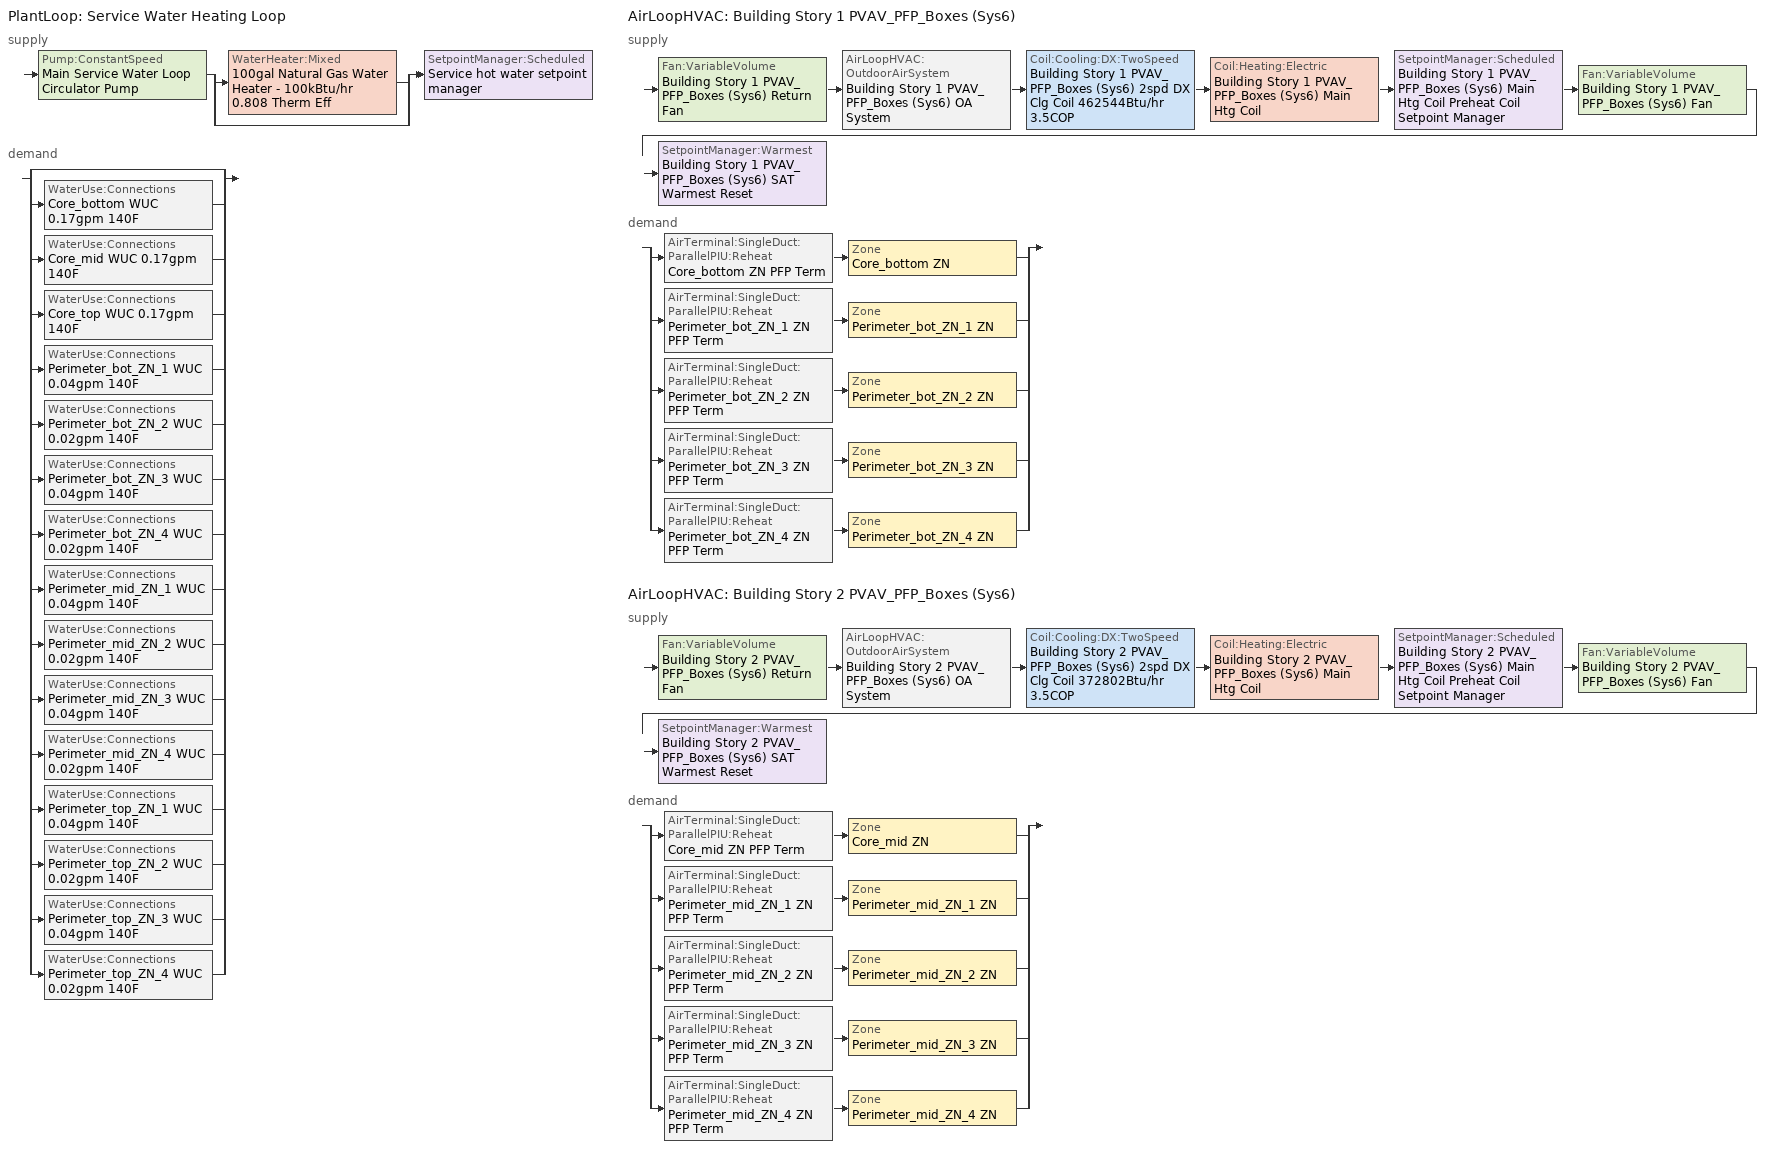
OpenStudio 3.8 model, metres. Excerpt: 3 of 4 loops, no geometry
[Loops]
PlantLoop 'Service Water Heating Loop'
 supply: Pump:ConstantSpeed 'Main Service Water Loop Circulator Pump' > split
  | WaterHeater:Mixed '100gal Natural Gas Water Heater - 100kBtu/hr 0.808 Therm Eff'
  | bypass
  join > SetpointManager:Scheduled 'Service hot water setpoint manager'
 demand: split
  | bypass
  | WaterUse:Connections 'Core_bottom WUC 0.17gpm 140F'
  | WaterUse:Connections 'Core_mid WUC 0.17gpm 140F'
  | WaterUse:Connections 'Core_top WUC 0.17gpm 140F'
  | WaterUse:Connections 'Perimeter_bot_ZN_1 WUC 0.04gpm 140F'
  | WaterUse:Connections 'Perimeter_bot_ZN_2 WUC 0.02gpm 140F'
  | WaterUse:Connections 'Perimeter_bot_ZN_3 WUC 0.04gpm 140F'
  | WaterUse:Connections 'Perimeter_bot_ZN_4 WUC 0.02gpm 140F'
  | WaterUse:Connections 'Perimeter_mid_ZN_1 WUC 0.04gpm 140F'
  | WaterUse:Connections 'Perimeter_mid_ZN_2 WUC 0.02gpm 140F'
  | WaterUse:Connections 'Perimeter_mid_ZN_3 WUC 0.04gpm 140F'
  | WaterUse:Connections 'Perimeter_mid_ZN_4 WUC 0.02gpm 140F'
  | WaterUse:Connections 'Perimeter_top_ZN_1 WUC 0.04gpm 140F'
  | WaterUse:Connections 'Perimeter_top_ZN_2 WUC 0.02gpm 140F'
  | WaterUse:Connections 'Perimeter_top_ZN_3 WUC 0.04gpm 140F'
  | WaterUse:Connections 'Perimeter_top_ZN_4 WUC 0.02gpm 140F'
AirLoopHVAC 'Building Story 1 PVAV_PFP_Boxes (Sys6)'
 supply: Fan:VariableVolume 'Building Story 1 PVAV_PFP_Boxes (Sys6) Return Fan' > AirLoopHVAC:OutdoorAirSystem 'Building Story 1 PVAV_PFP_Boxes (Sys6) OA System' > Coil:Cooling:DX:TwoSpeed 'Building Story 1 PVAV_PFP_Boxes (Sys6) 2spd DX Clg Coil 462544Btu/hr 3.5COP' > Coil:Heating:Electric 'Building Story 1 PVAV_PFP_Boxes (Sys6) Main Htg Coil' > SetpointManager:Scheduled 'Building Story 1 PVAV_PFP_Boxes (Sys6) Main Htg Coil Preheat Coil Setpoint Manager' > Fan:VariableVolume 'Building Story 1 PVAV_PFP_Boxes (Sys6) Fan' > SetpointManager:Warmest 'Building Story 1 PVAV_PFP_Boxes (Sys6) SAT Warmest Reset'
 demand: split
  | AirTerminal:SingleDuct:ParallelPIU:Reheat 'Core_bottom ZN PFP Term' > Zone 'Core_bottom ZN'
  | AirTerminal:SingleDuct:ParallelPIU:Reheat 'Perimeter_bot_ZN_1 ZN PFP Term' > Zone 'Perimeter_bot_ZN_1 ZN'
  | AirTerminal:SingleDuct:ParallelPIU:Reheat 'Perimeter_bot_ZN_2 ZN PFP Term' > Zone 'Perimeter_bot_ZN_2 ZN'
  | AirTerminal:SingleDuct:ParallelPIU:Reheat 'Perimeter_bot_ZN_3 ZN PFP Term' > Zone 'Perimeter_bot_ZN_3 ZN'
  | AirTerminal:SingleDuct:ParallelPIU:Reheat 'Perimeter_bot_ZN_4 ZN PFP Term' > Zone 'Perimeter_bot_ZN_4 ZN'
AirLoopHVAC 'Building Story 2 PVAV_PFP_Boxes (Sys6)'
 supply: Fan:VariableVolume 'Building Story 2 PVAV_PFP_Boxes (Sys6) Return Fan' > AirLoopHVAC:OutdoorAirSystem 'Building Story 2 PVAV_PFP_Boxes (Sys6) OA System' > Coil:Cooling:DX:TwoSpeed 'Building Story 2 PVAV_PFP_Boxes (Sys6) 2spd DX Clg Coil 372802Btu/hr 3.5COP' > Coil:Heating:Electric 'Building Story 2 PVAV_PFP_Boxes (Sys6) Main Htg Coil' > SetpointManager:Scheduled 'Building Story 2 PVAV_PFP_Boxes (Sys6) Main Htg Coil Preheat Coil Setpoint Manager' > Fan:VariableVolume 'Building Story 2 PVAV_PFP_Boxes (Sys6) Fan' > SetpointManager:Warmest 'Building Story 2 PVAV_PFP_Boxes (Sys6) SAT Warmest Reset'
 demand: split
  | AirTerminal:SingleDuct:ParallelPIU:Reheat 'Core_mid ZN PFP Term' > Zone 'Core_mid ZN'
  | AirTerminal:SingleDuct:ParallelPIU:Reheat 'Perimeter_mid_ZN_1 ZN PFP Term' > Zone 'Perimeter_mid_ZN_1 ZN'
  | AirTerminal:SingleDuct:ParallelPIU:Reheat 'Perimeter_mid_ZN_2 ZN PFP Term' > Zone 'Perimeter_mid_ZN_2 ZN'
  | AirTerminal:SingleDuct:ParallelPIU:Reheat 'Perimeter_mid_ZN_3 ZN PFP Term' > Zone 'Perimeter_mid_ZN_3 ZN'
  | AirTerminal:SingleDuct:ParallelPIU:Reheat 'Perimeter_mid_ZN_4 ZN PFP Term' > Zone 'Perimeter_mid_ZN_4 ZN'
[Sizing:Zone] Zone Cooling Design Supply Air Temperature Input Method=SupplyAirTemperature; Zone Cooling Design Supply Air Temperature {C}=12.8889; Zone Cooling Design Supply Air Temperature Difference {deltaC}=11.11; Zone Heating Design Supply Air Temperature Input Method=SupplyAirTemperature; Zone Heating Design Supply Air Temperature {C}=32.1111; Zone Heating Design Supply Air Temperature Difference {deltaC}=11.11; Zone Cooling Design Supply Air Humidity Ratio {kg-H2O/kg-air}=0.0085; Zone Heating Design Supply Air Humidity Ratio {kg-H2O/kg-air}=0.008; Cooling Design Air Flow Method=DesignDay; Heating Design Air Flow Method=DesignDay; Account for Dedicated Outdoor Air System=No; Dedicated Outdoor Air System Control Strategy=NeutralSupplyAir; Dedicated Outdoor Air Low Setpoint Temperature for Design {C}=autosize; Dedicated Outdoor Air High Setpoint Temperature for Design {C}=autosize; Zone Load Sizing Method=Sensible Load Only No Latent Load; Zone Latent Cooling Design Supply Air Humidity Ratio Input Method=HumidityRatioDifference; Zone Cooling Design Supply Air Humidity Ratio Difference {kgWater/kgDryAir}=0.005; Zone Latent Heating Design Supply Air Humidity Ratio Input Method=HumidityRatioDifference; Zone Humidification Design Supply Air Humidity Ratio Difference {kgWater/kgDryAir}=0.005; Design Minimum Zone Ventilation Efficiency=0.6
Core_bottom ZN; Core_mid ZN; Perimeter_bot_ZN_1 ZN; Perimeter_bot_ZN_2 ZN; Perimeter_bot_ZN_3 ZN; Perimeter_bot_ZN_4 ZN; Perimeter_mid_ZN_1 ZN; Perimeter_mid_ZN_2 ZN; Perimeter_mid_ZN_3 ZN; Perimeter_mid_ZN_4 ZN
[Zone equipment]
Core_bottom ZN: Core_bottom ZN PFP Term
Core_mid ZN: Core_mid ZN PFP Term
Perimeter_bot_ZN_1 ZN: Perimeter_bot_ZN_1 ZN PFP Term
Perimeter_bot_ZN_2 ZN: Perimeter_bot_ZN_2 ZN PFP Term
Perimeter_bot_ZN_3 ZN: Perimeter_bot_ZN_3 ZN PFP Term
Perimeter_bot_ZN_4 ZN: Perimeter_bot_ZN_4 ZN PFP Term
Perimeter_mid_ZN_1 ZN: Perimeter_mid_ZN_1 ZN PFP Term
Perimeter_mid_ZN_2 ZN: Perimeter_mid_ZN_2 ZN PFP Term
Perimeter_mid_ZN_3 ZN: Perimeter_mid_ZN_3 ZN PFP Term
Perimeter_mid_ZN_4 ZN: Perimeter_mid_ZN_4 ZN PFP Term
[PlantLoop]
Service Water Heating Loop: Glycol Concentration=0; Maximum Loop Temperature {C}=60; Minimum Loop Temperature {C}=10; Plant Loop Volume {m3}=Autocalculate; Load Distribution Scheme=Optimal
[Sizing:Plant]
Service Water Heating Loop: Loop Type=Heating; Design Loop Exit Temperature {C}=60; Loop Design Temperature Difference {deltaC}=5; Sizing Option=NonCoincident; Zone Timesteps in Averaging Window=1; Coincident Sizing Factor Mode=None
[SetpointManager:Scheduled] Control Variable=Temperature
Name | Schedule | Setpoint Node or NodeList
Service hot water setpoint manager | Service Water Loop Temp - 140F | Main Service Water Loop Supply Outlet Node
Building Story 1 PVAV_PFP_Boxes (Sys6) Main Htg Coil Preheat Coil Setpoint Manager | Building Story 1 PVAV_PFP_Boxes (Sys6) Main Htg Coil Setpoint Temp - 50F
Building Story 2 PVAV_PFP_Boxes (Sys6) Main Htg Coil Preheat Coil Setpoint Manager | Building Story 2 PVAV_PFP_Boxes (Sys6) Main Htg Coil Setpoint Temp - 50F
[Pump:ConstantSpeed]
Main Service Water Loop Circulator Pump: Rated Flow Rate {m3/s}=autosize; Rated Pump Head {Pa}=29891; Rated Power Consumption {W}=autosize; Motor Efficiency=0.755102; Fraction of Motor Inefficiencies to Fluid Stream=0; Pump Control Type=Intermittent; Design Power Sizing Method=PowerPerFlowPerPressure; Design Electric Power per Unit Flow Rate {W/(m3/s)}=348701.1; Design Shaft Power per Unit Flow Rate per Unit Head {W-s/m3-Pa}=1.28205
[WaterHeater:Mixed]
100gal Natural Gas Water Heater - 100kBtu/hr 0.808 Therm Eff: Tank Volume {m3}=0.378541; Setpoint Temperature Schedule=Service Water Loop Temp - 140F; Deadband Temperature Difference {deltaC}=2; Maximum Temperature Limit {C}=60; Heater Control Type=Cycle; Heater Maximum Capacity {W}=29307.1; Heater Fuel Type=Electricity; Heater Thermal Efficiency=0.808453; Off Cycle Parasitic Fuel Consumption Rate {W}=2003.43; Off Cycle Parasitic Fuel Type=NaturalGas; Off Cycle Parasitic Heat Fraction to Tank=0; On Cycle Parasitic Fuel Consumption Rate {W}=2003.43; On Cycle Parasitic Fuel Type=NaturalGas; On Cycle Parasitic Heat Fraction to Tank=0; Ambient Temperature Indicator=ThermalZone; Ambient Temperature Thermal Zone=Core_bottom ZN; Off Cycle Loss Coefficient to Ambient Temperature {W/K}=7.96239; On Cycle Loss Coefficient to Ambient Temperature {W/K}=7.96239; Use Side Effectiveness=1; Source Side Effectiveness=1; Use Side Design Flow Rate {m3/s}=autosize; Source Side Design Flow Rate {m3/s}=autosize; Indirect Water Heating Recovery Time {hr}=1.5; Source Side Flow Control Mode=IndirectHeatPrimarySetpoint
[WaterHeater:Sizing]
100gal Natural Gas Water Heater - 100kBtu/hr 0.808 Therm Eff: Design Mode=PeakDraw; Time Storage Can Meet Peak Draw {hr}=0.538503; Time for Tank Recovery {hr}=0; Nominal Tank Volume for Autosizing Plant Connections {m3}=1
[WaterUse:Equipment:Definition] Target Temperature Schedule=Mixed Water At Faucet Temp - 140F; Sensible Fraction Schedule=Fraction Sensible - 0.2; Latent Fraction Schedule=Fraction Latent - 0.05
Name | Peak Flow Rate {m3/s}
Core_bottom 0.17gpm 140F; Core_mid 0.17gpm 140F; Core_top 0.17gpm 140F | 1.05864e-05
Perimeter_bot_ZN_1 0.04gpm 140F; Perimeter_bot_ZN_3 0.04gpm 140F; Perimeter_mid_ZN_1 0.04gpm 140F; Perimeter_mid_ZN_3 0.04gpm 140F; Perimeter_top_ZN_1 0.04gpm 140F; Perimeter_top_ZN_3 0.04gpm 140F | 2.23171e-06
Perimeter_bot_ZN_2 0.02gpm 140F; Perimeter_mid_ZN_2 0.02gpm 140F; Perimeter_top_ZN_2 0.02gpm 140F | 1.41286e-06
Perimeter_bot_ZN_4 0.02gpm 140F; Perimeter_mid_ZN_4 0.02gpm 140F; Perimeter_top_ZN_4 0.02gpm 140F | 1.41277e-06
[WaterUse:Equipment] Flow Rate Fraction Schedule=OfficeMedium BLDG_SWH_SCH
Name | Water Use Equipment Definition
Core_bottom Service Water Use 0.17gpm 140F | Core_bottom 0.17gpm 140F
Core_mid Service Water Use 0.17gpm 140F | Core_mid 0.17gpm 140F
Core_top Service Water Use 0.17gpm 140F | Core_top 0.17gpm 140F
Perimeter_bot_ZN_1 Service Water Use 0.04gpm 140F | Perimeter_bot_ZN_1 0.04gpm 140F
Perimeter_bot_ZN_2 Service Water Use 0.02gpm 140F | Perimeter_bot_ZN_2 0.02gpm 140F
Perimeter_bot_ZN_3 Service Water Use 0.04gpm 140F | Perimeter_bot_ZN_3 0.04gpm 140F
Perimeter_bot_ZN_4 Service Water Use 0.02gpm 140F | Perimeter_bot_ZN_4 0.02gpm 140F
Perimeter_mid_ZN_1 Service Water Use 0.04gpm 140F | Perimeter_mid_ZN_1 0.04gpm 140F
Perimeter_mid_ZN_2 Service Water Use 0.02gpm 140F | Perimeter_mid_ZN_2 0.02gpm 140F
Perimeter_mid_ZN_3 Service Water Use 0.04gpm 140F | Perimeter_mid_ZN_3 0.04gpm 140F
Perimeter_mid_ZN_4 Service Water Use 0.02gpm 140F | Perimeter_mid_ZN_4 0.02gpm 140F
Perimeter_top_ZN_1 Service Water Use 0.04gpm 140F | Perimeter_top_ZN_1 0.04gpm 140F
Perimeter_top_ZN_2 Service Water Use 0.02gpm 140F | Perimeter_top_ZN_2 0.02gpm 140F
Perimeter_top_ZN_3 Service Water Use 0.04gpm 140F | Perimeter_top_ZN_3 0.04gpm 140F
Perimeter_top_ZN_4 Service Water Use 0.02gpm 140F | Perimeter_top_ZN_4 0.02gpm 140F
[WaterUse:Connections] Drain Water Heat Exchanger Type=None; Drain Water Heat Exchanger Destination=Plant
Name | Water Use Equipment Name 1
Core_bottom WUC 0.17gpm 140F | Core_bottom Service Water Use 0.17gpm 140F
Core_mid WUC 0.17gpm 140F | Core_mid Service Water Use 0.17gpm 140F
Core_top WUC 0.17gpm 140F | Core_top Service Water Use 0.17gpm 140F
Perimeter_bot_ZN_1 WUC 0.04gpm 140F | Perimeter_bot_ZN_1 Service Water Use 0.04gpm 140F
Perimeter_bot_ZN_2 WUC 0.02gpm 140F | Perimeter_bot_ZN_2 Service Water Use 0.02gpm 140F
Perimeter_bot_ZN_3 WUC 0.04gpm 140F | Perimeter_bot_ZN_3 Service Water Use 0.04gpm 140F
Perimeter_bot_ZN_4 WUC 0.02gpm 140F | Perimeter_bot_ZN_4 Service Water Use 0.02gpm 140F
Perimeter_mid_ZN_1 WUC 0.04gpm 140F | Perimeter_mid_ZN_1 Service Water Use 0.04gpm 140F
Perimeter_mid_ZN_2 WUC 0.02gpm 140F | Perimeter_mid_ZN_2 Service Water Use 0.02gpm 140F
Perimeter_mid_ZN_3 WUC 0.04gpm 140F | Perimeter_mid_ZN_3 Service Water Use 0.04gpm 140F
Perimeter_mid_ZN_4 WUC 0.02gpm 140F | Perimeter_mid_ZN_4 Service Water Use 0.02gpm 140F
Perimeter_top_ZN_1 WUC 0.04gpm 140F | Perimeter_top_ZN_1 Service Water Use 0.04gpm 140F
Perimeter_top_ZN_2 WUC 0.02gpm 140F | Perimeter_top_ZN_2 Service Water Use 0.02gpm 140F
Perimeter_top_ZN_3 WUC 0.04gpm 140F | Perimeter_top_ZN_3 Service Water Use 0.04gpm 140F
Perimeter_top_ZN_4 WUC 0.02gpm 140F | Perimeter_top_ZN_4 Service Water Use 0.02gpm 140F
[AirLoopHVAC] Design Supply Air Flow Rate {m3/s}=autosize; Design Return Air Flow Fraction of Supply Air Flow=1
Name | Availability Schedule
Building Story 1 PVAV_PFP_Boxes (Sys6) | Building Story 1 PVAV_PFP_Boxes (Sys6) fan schedule
Building Story 2 PVAV_PFP_Boxes (Sys6) | Building Story 2 PVAV_PFP_Boxes (Sys6) fan schedule
[Sizing:System] Type of Load to Size On=Sensible; Design Outdoor Air Flow Rate {m3/s}=Autosize; Central Heating Maximum System Air Flow Ratio=0.3; Preheat Design Temperature {C}=7.22222; Preheat Design Humidity Ratio {kg-H2O/kg-Air}=0.008; Precool Design Temperature {C}=12.7778; Precool Design Humidity Ratio {kg-H2O/kg-Air}=0.008; Central Cooling Design Supply Air Temperature {C}=12.8889; Central Heating Design Supply Air Temperature {C}=12.8889; Sizing Option=Coincident; 100% Outdoor Air in Cooling=No; 100% Outdoor Air in Heating=No; Central Cooling Design Supply Air Humidity Ratio {kg-H2O/kg-Air}=0.0085; Central Heating Design Supply Air Humidity Ratio {kg-H2O/kg-Air}=0.008; Cooling Design Air Flow Method=DesignDay; Heating Design Air Flow Method=DesignDay; System Outdoor Air Method=ZoneSum; Zone Maximum Outdoor Air Fraction=1; Cooling Supply Air Flow Rate Per Floor Area {m3/s-m2}=0.00996765; Cooling Fraction of Autosized Cooling Supply Air Flow Rate=1; Cooling Supply Air Flow Rate Per Unit Cooling Capacity {m3/s-W}=3.94755e-05; Heating Supply Air Flow Rate Per Floor Area {m3/s-m2}=0.00996765; Heating Fraction of Autosized Heating Supply Air Flow Rate=1; Heating Fraction of Autosized Cooling Supply Air Flow Rate=1; Heating Supply Air Flow Rate Per Unit Heating Capacity {m3/s-W}=3.15882e-05; Cooling Design Capacity Method=CoolingDesignCapacity; Cooling Design Capacity {W}=autosize; Cooling Design Capacity Per Floor Area {W/m2}=234.7; Fraction of Autosized Cooling Design Capacity=1; Heating Design Capacity Method=HeatingDesignCapacity; Heating Design Capacity {W}=autosize; Heating Design Capacity Per Floor Area {W/m2}=157; Fraction of Autosized Heating Design Capacity=1; Central Cooling Capacity Control Method=OnOff; Occupant Diversity=autosize
Building Story 1 PVAV_PFP_Boxes (Sys6); Building Story 2 PVAV_PFP_Boxes (Sys6)
[Fan:VariableVolume] Availability Schedule=Always On Discrete; Fan Total Efficiency=0.626889; Fan Power Minimum Flow Rate Input Method=Fraction; Fan Power Minimum Flow Fraction=0.2; Fan Power Minimum Air Flow Rate {m3/s}=0; Motor Efficiency=0.91; Motor In Airstream Fraction=1; Fan Power Coefficient 1=0.0013; Fan Power Coefficient 2=0.147; Fan Power Coefficient 3=0.9506; Fan Power Coefficient 4=-0.0998; Fan Power Coefficient 5=0
Name | Pressure Rise {Pa} | Maximum Flow Rate {m3/s}
Building Story 1 PVAV_PFP_Boxes (Sys6) Fan | 226.224 | Autosize
Building Story 2 PVAV_PFP_Boxes (Sys6) Fan | 225.76 | Autosize
Building Story 1 PVAV_PFP_Boxes (Sys6) Return Fan | 452.447 | 6.86683
Building Story 2 PVAV_PFP_Boxes (Sys6) Return Fan | 451.521 | 5.11115
[Coil:Heating:Electric] Availability Schedule=Always On Discrete; Efficiency=1
Building Story 1 PVAV_PFP_Boxes (Sys6) Main Htg Coil; Core_bottom ZN Electric Reheat Coil; Perimeter_bot_ZN_1 ZN Electric Reheat Coil; Perimeter_bot_ZN_2 ZN Electric Reheat Coil; Perimeter_bot_ZN_3 ZN Electric Reheat Coil; Perimeter_bot_ZN_4 ZN Electric Reheat Coil; Building Story 2 PVAV_PFP_Boxes (Sys6) Main Htg Coil; Core_mid ZN Electric Reheat Coil; Perimeter_mid_ZN_1 ZN Electric Reheat Coil; Perimeter_mid_ZN_2 ZN Electric Reheat Coil; Perimeter_mid_ZN_3 ZN Electric Reheat Coil; Perimeter_mid_ZN_4 ZN Electric Reheat Coil
[Coil:Cooling:DX:TwoSpeed] Availability Schedule=Always On Discrete; Rated High Speed Total Cooling Capacity {W}=Autosize; Rated High Speed Sensible Heat Ratio=Autosize; Rated High Speed COP {W/W}=3.5; Rated High Speed Air Flow Rate {m3/s}=Autosize; Rated High Speed Evaporator Fan Power Per Volume Flow Rate 2017 {W/(m3/s)}=773.3; Rated High Speed Evaporator Fan Power Per Volume Flow Rate 2023 {W/(m3/s)}=934.4; Unit Internal Static Air Pressure {Pa}=773.3; Rated Low Speed Total Cooling Capacity {W}=Autosize; Rated Low Speed Sensible Heat Ratio=0.69; Rated Low Speed COP {W/W}=3.5; Rated Low Speed Air Flow Rate {m3/s}=Autosize; Rated Low Speed Evaporator Fan Power Per Volume Flow Rate 2017 {W/(m3/s)}=773.3; Rated Low Speed Evaporator Fan Power Per Volume Flow Rate 2023 {W/(m3/s)}=934.4; Condenser Type=AirCooled; Minimum Outdoor Dry-Bulb Temperature for Compressor Operation {C}=-25; High Speed Evaporative Condenser Effectiveness=0.9; High Speed Evaporative Condenser Air Flow Rate {m3/s}=Autosize; High Speed Evaporative Condenser Pump Rated Power Consumption {W}=Autosize; Low Speed Evaporative Condenser Effectiveness=0.9; Low Speed Evaporative Condenser Air Flow Rate {m3/s}=Autosize; Low Speed Evaporative Condenser Pump Rated Power Consumption {W}=Autosize; Basin Heater Capacity {W/K}=0; Basin Heater Setpoint Temperature {C}=2
Name | Total Cooling Capacity Function of Temperature Curve | Total Cooling Capacity Function of Flow Fraction Curve | Energy Input Ratio Function of Temperature Curve | Energy Input Ratio Function of Flow Fraction Curve | Part Load Fraction Correlation Curve | Low Speed Total Cooling Capacity Function of Temperature Curve | Low Speed Energy Input Ratio Function of Temperature Curve
Building Story 1 PVAV_PFP_Boxes (Sys6) 2spd DX Clg Coil 462544Btu/hr 3.5COP | Curve Biquadratic 1 | Curve Quadratic 1 | Curve Biquadratic 2 | Curve Quadratic 2 | Curve Quadratic 3 | Curve Biquadratic 3 | Curve Biquadratic 4
Building Story 2 PVAV_PFP_Boxes (Sys6) 2spd DX Clg Coil 372802Btu/hr 3.5COP | Curve Biquadratic 5 | Curve Quadratic 4 | Curve Biquadratic 6 | Curve Quadratic 5 | Curve Quadratic 6 | Curve Biquadratic 7 | Curve Biquadratic 8
[Controller:OutdoorAir] Minimum Outdoor Air Flow Rate {m3/s}=autosize; Maximum Outdoor Air Flow Rate {m3/s}=Autosize; Economizer Control Type=NoEconomizer; Economizer Control Action Type=ModulateFlow; Economizer Maximum Limit Dry-Bulb Temperature {C}=28; Economizer Maximum Limit Enthalpy {J/kg}=64000; Lockout Type=LockoutWithHeating; Minimum Limit Type=FixedMinimum; Minimum Outdoor Air Schedule=Always On Discrete; High Humidity Control=No; Heat Recovery Bypass Control Type=BypassWhenWithinEconomizerLimits; Economizer Operation Staging=InterlockedWithMechanicalCooling
Name | Controller Mechanical Ventilation
Building Story 1 PVAV_PFP_Boxes (Sys6) OA Controller | Building Story 1 PVAV_PFP_Boxes (Sys6) Vent Controller
Building Story 2 PVAV_PFP_Boxes (Sys6) OA Controller | Building Story 2 PVAV_PFP_Boxes (Sys6) Vent Controller
[Controller:MechanicalVentilation] Availability Schedule=Always On Discrete; System Outdoor Air Method=ZoneSum
Building Story 1 PVAV_PFP_Boxes (Sys6) Vent Controller; Building Story 2 PVAV_PFP_Boxes (Sys6) Vent Controller
[AirLoopHVAC:OutdoorAirSystem]
Name | Controller
Building Story 1 PVAV_PFP_Boxes (Sys6) OA System | Building Story 1 PVAV_PFP_Boxes (Sys6) OA Controller
Building Story 2 PVAV_PFP_Boxes (Sys6) OA System | Building Story 2 PVAV_PFP_Boxes (Sys6) OA Controller
[Fan:ConstantVolume] Maximum Flow Rate {m3/s}=AutoSize; Motor In Airstream Fraction=1
Name | Availability Schedule | Fan Total Efficiency | Pressure Rise {Pa} | Motor Efficiency
Core_bottom ZN PFP Term Fan | Building Story 1 PVAV_PFP_Boxes (Sys6) fan schedule | 0.48125 | 356.935 | 0.875
Perimeter_bot_ZN_1 ZN PFP Term Fan; Perimeter_bot_ZN_2 ZN PFP Term Fan; Perimeter_bot_ZN_3 ZN PFP Term Fan; Perimeter_bot_ZN_4 ZN PFP Term Fan | Building Story 1 PVAV_PFP_Boxes (Sys6) fan schedule | 0.45375 | 336.538 | 0.825
Core_mid ZN PFP Term Fan | Building Story 2 PVAV_PFP_Boxes (Sys6) fan schedule | 0.462 | 342.657 | 0.84
Perimeter_mid_ZN_1 ZN PFP Term Fan; Perimeter_mid_ZN_2 ZN PFP Term Fan; Perimeter_mid_ZN_3 ZN PFP Term Fan; Perimeter_mid_ZN_4 ZN PFP Term Fan | Building Story 2 PVAV_PFP_Boxes (Sys6) fan schedule | 0.45375 | 336.538 | 0.825
[AirTerminal:SingleDuct:ParallelPIU:Reheat] Availability Schedule=Always On Discrete; Maximum Primary Air Flow Rate {m3/s}=Autosize; Minimum Primary Air Flow Fraction=0.3; Fan On Flow Fraction=0; Maximum Hot Water or Steam Flow Rate {m3/s}=Autosize; Minimum Hot Water or Steam Flow Rate {m3/s}=0; Convergence Tolerance=0.001
Name | Maximum Secondary Air Flow Rate {m3/s} | Fan | Reheat Coil
Core_bottom ZN PFP Term | 2.0971 | Core_bottom ZN PFP Term Fan | Core_bottom ZN Electric Reheat Coil
Perimeter_bot_ZN_1 ZN PFP Term | 0.477329 | Perimeter_bot_ZN_1 ZN PFP Term Fan | Perimeter_bot_ZN_1 ZN Electric Reheat Coil
Perimeter_bot_ZN_2 ZN PFP Term | 0.407624 | Perimeter_bot_ZN_2 ZN PFP Term Fan | Perimeter_bot_ZN_2 ZN Electric Reheat Coil
Perimeter_bot_ZN_3 ZN PFP Term | 0.385645 | Perimeter_bot_ZN_3 ZN PFP Term Fan | Perimeter_bot_ZN_3 ZN Electric Reheat Coil
Perimeter_bot_ZN_4 ZN PFP Term | 0.425832 | Perimeter_bot_ZN_4 ZN PFP Term Fan | Perimeter_bot_ZN_4 ZN Electric Reheat Coil
Core_mid ZN PFP Term | 1.21899 | Core_mid ZN PFP Term Fan | Core_mid ZN Electric Reheat Coil
Perimeter_mid_ZN_1 ZN PFP Term | 0.477872 | Perimeter_mid_ZN_1 ZN PFP Term Fan | Perimeter_mid_ZN_1 ZN Electric Reheat Coil
Perimeter_mid_ZN_2 ZN PFP Term | 0.422118 | Perimeter_mid_ZN_2 ZN PFP Term Fan | Perimeter_mid_ZN_2 ZN Electric Reheat Coil
Perimeter_mid_ZN_3 ZN PFP Term | 0.396938 | Perimeter_mid_ZN_3 ZN PFP Term Fan | Perimeter_mid_ZN_3 ZN Electric Reheat Coil
Perimeter_mid_ZN_4 ZN PFP Term | 0.442474 | Perimeter_mid_ZN_4 ZN PFP Term Fan | Perimeter_mid_ZN_4 ZN Electric Reheat Coil
[SetpointManager:Warmest] Control Variable=Temperature; Minimum Setpoint Temperature {C}=12.8889; Maximum Setpoint Temperature {C}=15.6667; Strategy=MaximumTemperature
Building Story 1 PVAV_PFP_Boxes (Sys6) SAT Warmest Reset; Building Story 2 PVAV_PFP_Boxes (Sys6) SAT Warmest Reset
[Schedule:Constant]
Always On Discrete: Value=1
[Schedule:Ruleset]
Name | Default Day Schedule | Summer Design Day Schedule | Winter Design Day Schedule
Service Water Loop Temp - 140F | Service Water Loop Temp - 140F Default
OfficeMedium BLDG_SWH_SCH | OfficeMedium BLDG_SWH_SCH Default | OfficeMedium BLDG_SWH_SCH Summer Design Day | OfficeMedium BLDG_SWH_SCH Winter Design Day
Fraction Sensible - 0.2 | Fraction Sensible - 0.2 Default
Fraction Latent - 0.05 | Fraction Latent - 0.05 Default
Mixed Water At Faucet Temp - 140F | Mixed Water At Faucet Temp - 140F Default
Building Story 1 PVAV_PFP_Boxes (Sys6) Main Htg Coil Setpoint Temp - 50F | Building Story 1 PVAV_PFP_Boxes (Sys6) Main Htg Coil Setpoint Temp - 50F Default
Building Story 1 PVAV_PFP_Boxes (Sys6) fan schedule | Schedule Day 1 | Building Story 1 PVAV_PFP_Boxes (Sys6) fan schedule Summer Design Day 1 | Building Story 1 PVAV_PFP_Boxes (Sys6) fan schedule Winter Design Day 1
Building Story 2 PVAV_PFP_Boxes (Sys6) Main Htg Coil Setpoint Temp - 50F | Building Story 2 PVAV_PFP_Boxes (Sys6) Main Htg Coil Setpoint Temp - 50F Default
Building Story 2 PVAV_PFP_Boxes (Sys6) fan schedule | Schedule Day 2 | Building Story 2 PVAV_PFP_Boxes (Sys6) fan schedule Summer Design Day 1 | Building Story 2 PVAV_PFP_Boxes (Sys6) fan schedule Winter Design Day 1
[Schedule:Day]
Service Water Loop Temp - 140F Default; Mixed Water At Faucet Temp - 140F Default: 24, 0, 60
OfficeMedium BLDG_SWH_SCH Default: No, 6, 0, 0, 11, 0, 0.04, 13, 0, 0.06, 14, 0, 0.09, 15, 0, 0.06, 18, 0, 0.04, 24, 0, 0
OfficeMedium BLDG_SWH_SCH Summer Design Day; OfficeMedium BLDG_SWH_SCH SmrDsn|Wkdy Day: No, 6, 0, 0, 7, 0, 0.07, 8, 0, 0.19, 9, 0, 0.35, 10, 0, 0.38, 11, 0, 0.39, 12, 0, 0.47, 13, 0, 0.57, 14, 0, 0.54, 15, 0, 0.34, 16, 0, 0.33, 17, 0, 0.44, 18, 0, 0.26, 19, 0, 0.21, 20, 0, 0.15, 21, 0, 0.17, 22, 0, 0.08, 24, 0, 0.05
OfficeMedium BLDG_SWH_SCH Winter Design Day; OfficeMedium BLDG_SWH_SCH WntrDsn|Sat Day: No, 6, 0, 0, 7, 0, 0.07, 8, 0, 0.11, 9, 0, 0.15, 10, 0, 0.21, 11, 0, 0.19, 12, 0, 0.23, 13, 0, 0.2, 14, 0, 0.19, 15, 0, 0.15, 16, 0, 0.13, 17, 0, 0.14, 19, 0, 0.07, 24, 0, 0
Fraction Sensible - 0.2 Default: 24, 0, 0.2
Fraction Latent - 0.05 Default: 24, 0, 0.05
Building Story 1 PVAV_PFP_Boxes (Sys6) Main Htg Coil Setpoint Temp - 50F Default; Building Story 2 PVAV_PFP_Boxes (Sys6) Main Htg Coil Setpoint Temp - 50F Default: 24, 0, 9.88889
Schedule Day 1; Building Story 1 PVAV_PFP_Boxes (Sys6) fan schedule_ws1 Day 1; Schedule Day 2; Building Story 2 PVAV_PFP_Boxes (Sys6) fan schedule_ws1 Day 1: 24, 0, 0
Building Story 1 PVAV_PFP_Boxes (Sys6) fan schedule_ws1 Day 2; Building Story 1 PVAV_PFP_Boxes (Sys6) fan schedule Winter Design Day 1; Building Story 1 PVAV_PFP_Boxes (Sys6) fan schedule Summer Design Day 1; Building Story 2 PVAV_PFP_Boxes (Sys6) fan schedule_ws1 Day 2; Building Story 2 PVAV_PFP_Boxes (Sys6) fan schedule Winter Design Day 1; Building Story 2 PVAV_PFP_Boxes (Sys6) fan schedule Summer Design Day 1: 6, 0, 0, 22, 0, 1, 24, 0, 0
Building Story 1 PVAV_PFP_Boxes (Sys6) fan schedule_ws1 Day 3; Building Story 2 PVAV_PFP_Boxes (Sys6) fan schedule_ws1 Day 3: 6, 0, 0, 17, 0, 1, 24, 0, 0
[Schedule:Rule] Date Specification Type=DateRange; Start Month=1; Start Day=1; End Month=12
Name | Schedule Ruleset | Rule Order | Day Schedule | Apply Monday | Apply Tuesday | Apply Wednesday | Apply Thursday | Apply Friday | End Day | Apply Saturday | Apply Sunday
Schedule Rule 24 | OfficeMedium BLDG_SWH_SCH | 1 | OfficeMedium BLDG_SWH_SCH SmrDsn|Wkdy Day | Yes | Yes | Yes | Yes | Yes | 31
Schedule Rule 25 | OfficeMedium BLDG_SWH_SCH | 0 | OfficeMedium BLDG_SWH_SCH WntrDsn|Sat Day |  |  |  |  |  | 31 | Yes
Schedule Rule 31 | Building Story 1 PVAV_PFP_Boxes (Sys6) fan schedule | 2 | Building Story 1 PVAV_PFP_Boxes (Sys6) fan schedule_ws1 Day 1 |  |  |  |  |  | 31 |  | Yes
Schedule Rule 32 | Building Story 1 PVAV_PFP_Boxes (Sys6) fan schedule | 1 | Building Story 1 PVAV_PFP_Boxes (Sys6) fan schedule_ws1 Day 2 | Yes | Yes | Yes | Yes | Yes | 30
Schedule Rule 33 | Building Story 1 PVAV_PFP_Boxes (Sys6) fan schedule | 0 | Building Story 1 PVAV_PFP_Boxes (Sys6) fan schedule_ws1 Day 3 |  |  |  |  |  | 30 | Yes
Schedule Rule 34 | Building Story 2 PVAV_PFP_Boxes (Sys6) fan schedule | 2 | Building Story 2 PVAV_PFP_Boxes (Sys6) fan schedule_ws1 Day 1 |  |  |  |  |  | 31 |  | Yes
Schedule Rule 35 | Building Story 2 PVAV_PFP_Boxes (Sys6) fan schedule | 1 | Building Story 2 PVAV_PFP_Boxes (Sys6) fan schedule_ws1 Day 2 | Yes | Yes | Yes | Yes | Yes | 30
Schedule Rule 36 | Building Story 2 PVAV_PFP_Boxes (Sys6) fan schedule | 0 | Building Story 2 PVAV_PFP_Boxes (Sys6) fan schedule_ws1 Day 3 |  |  |  |  |  | 30 | Yes
[Curve:Biquadratic] Minimum Value of x=17; Maximum Value of x=22; Minimum Value of y=13; Maximum Value of y=46
Name | Coefficient1 Constant | Coefficient2 x | Coefficient3 x**2 | Coefficient4 y | Coefficient5 y**2 | Coefficient6 x*y
Curve Biquadratic 1; Curve Biquadratic 3; Curve Biquadratic 5; Curve Biquadratic 7 | 0.42415 | 0.04426 | -0.00042 | 0.00333 | -8e-05 | -0.00021
Curve Biquadratic 2; Curve Biquadratic 4; Curve Biquadratic 6; Curve Biquadratic 8 | 1.23649 | -0.02431 | 0.00057 | -0.01434 | 0.00063 | -0.00038
[Curve:Quadratic]
Name | Coefficient1 Constant | Coefficient2 x | Coefficient3 x**2 | Minimum Value of x | Maximum Value of x
Curve Quadratic 1; Curve Quadratic 4 | 0.77136 | 0.34053 | -0.11088 | 0.75918 | 1.13877
Curve Quadratic 2; Curve Quadratic 5 | 1.2055 | -0.32953 | 0.12308 | 0.75918 | 1.13877
Curve Quadratic 3; Curve Quadratic 6 | 0.771 | 0.229 | 0 | 0 | 1
